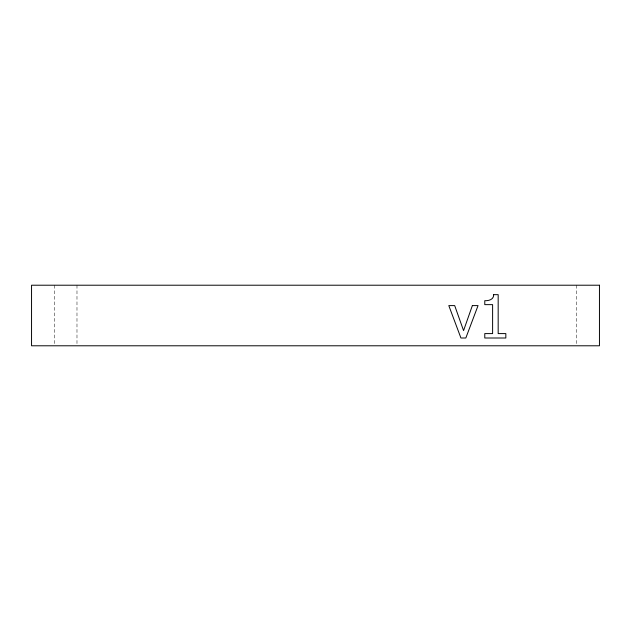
<?xml version="1.0" encoding="UTF-8"?>
<svg xmlns="http://www.w3.org/2000/svg" width="631" height="631" viewBox="0 0 631 631"><rect width="100%" height="100%" fill="white"/><g stroke="black" fill="none" stroke-linecap="round" stroke-linejoin="round"><path stroke-width="0.47" stroke-dasharray="3.15 2.37" d="M576.734 285.212L576.734 344.81M76.982 285.212L76.982 344.81M54.266 285.212L54.266 344.81"/><path stroke-width="0.95" d="M493.679 294.661C493.876 299.544 488.694 300.932 484.774 300.695L484.774 304.639L492.606 304.639L492.606 333.594L484.774 333.594L484.774 338.003L505.833 338.003L505.833 333.594L498.174 333.594L498.174 294.661L493.679 294.661M472.359 305.601L463.564 330.605L454.691 305.601L448.799 305.601L460.93 338.003L465.828 338.003L478.046 305.601L472.359 305.601M599.45 285.212L31.55 285.212L31.55 345.788L599.45 345.788L599.45 285.212"/></g></svg>
